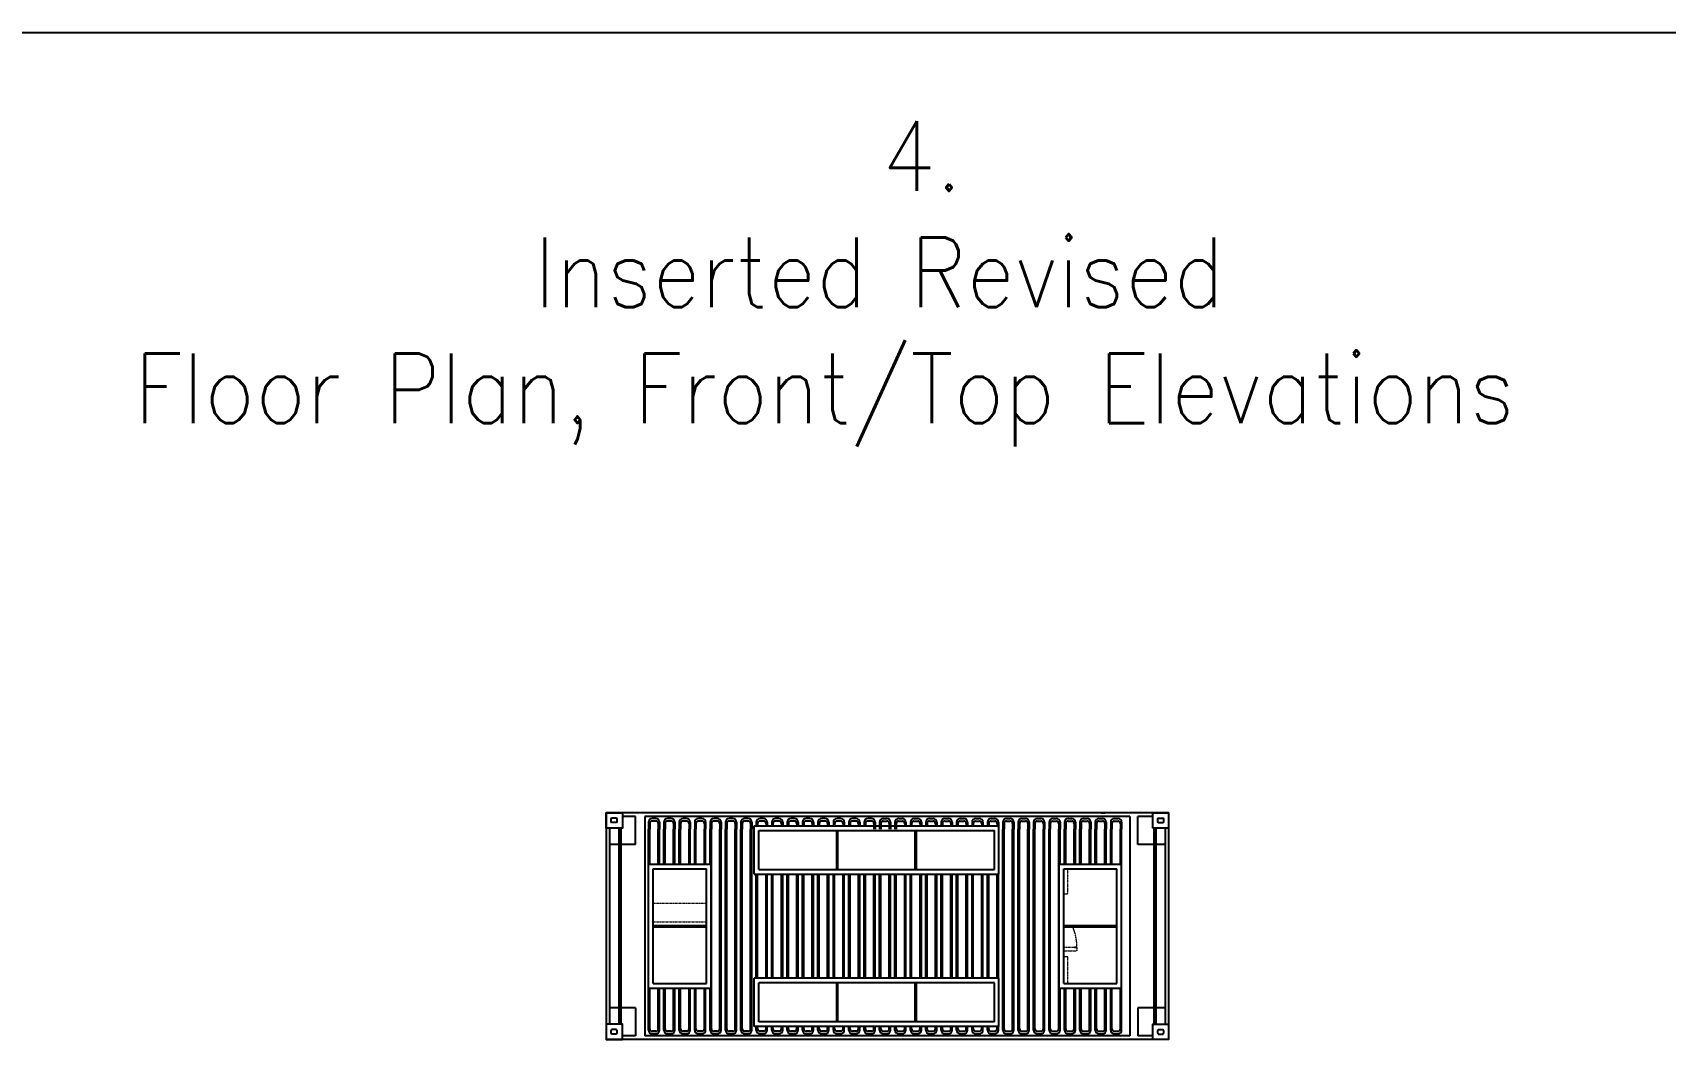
# Model space of a CAD drawing. Header units: millimetres. Extents: x -114891 to 6090, y -66971 to -39451.
# Drawn here: x -55797 to -38213, y -50293 to -39451 of the extents above; entities that cross this region are included whole.
import ezdxf

# ---------------------------------------------------------------- set-up
doc = ezdxf.new("R2010")
doc.units = ezdxf.units.MM
doc.header["$LTSCALE"] = 0.05
doc.linetypes.add('HIDDENX2', pattern=[19.05, 12.7, -6.35])
for name, color, linetype in [('1', 7, 'Continuous'), ('3', 7, 'Continuous'), ('Yellow', 40, 'Continuous')]:
    doc.layers.add(name, color=color, linetype=linetype)
doc.layers.add('Window View', color=253, linetype='HIDDENX2', lineweight=5)
doc.styles.get("Standard").update_dxf_attribs({"font": 'simplex8.shx'})

msp = doc.modelspace()

# ---------------------------------------------------------------- linework, layer by layer
for p, q in [((-48025.697, -47994.585), (-45389.697, -47994.585)), ((-48025.697, -48514.585), (-48025.697, -47994.585)), ((-45389.697, -48514.585), (-45389.697, -47994.585)), ((-44673.697, -47854.585), (-44673.697, -47854.585)), ((-47975.697, -48044.585), (-45439.697, -48044.585)), ((-47975.697, -48464.585), (-47975.697, -48044.585)), ((-47136.363, -48464.585), (-47136.363, -48044.585)), ((-47124.363, -48464.585), (-47124.363, -48044.585)), ((-46291.03, -48464.585), (-46291.03, -48044.585)), ((-46279.03, -48464.585), (-46279.03, -48044.585)), ((-45439.697, -48464.585), (-45439.697, -48044.585)), ((-49164.649, -49742.985), (-49164.649, -48404.585)), ((-49164.649, -48404.585), (-48490.649, -48404.585)), ((-49114.649, -49692.985), (-49114.649, -48454.585)), ((-49114.649, -48454.585), (-48540.649, -48454.585)), ((-48540.649, -49692.985), (-48540.649, -48454.585)), ((-48490.649, -49742.985), (-48490.649, -48404.585)), ((-48025.697, -48514.585), (-45389.697, -48514.585)), ((-47975.697, -48464.585), (-45439.697, -48464.585)), ((-44742.745, -49742.985), (-44742.745, -48404.585)), ((-44742.745, -48404.585), (-44068.745, -48404.585)), ((-44692.745, -49692.985), (-44692.745, -48454.585)), ((-44692.745, -48454.585), (-44118.745, -48454.585)), ((-44118.745, -49692.985), (-44118.745, -48454.585)), ((-44068.745, -49742.985), (-44068.745, -48404.585)), ((-49114.649, -49067.785), (-48540.649, -49067.785)), ((-49114.649, -49067.785), (-48540.649, -49067.785)), ((-49114.649, -49079.785), (-48540.649, -49079.785)), ((-44692.745, -49067.785), (-44118.745, -49067.785)), ((-44692.745, -49067.785), (-44118.745, -49067.785)), ((-44692.745, -49079.785), (-44118.745, -49079.785)), ((-44549.795, -49304.785), (-44574.87, -49304.785)), ((-49164.649, -49742.985), (-48490.649, -49742.985)), ((-49114.649, -49692.985), (-48540.649, -49692.985)), ((-45389.697, -49632.985), (-48025.697, -49632.985)), ((-48025.697, -50152.985), (-48025.697, -49632.985)), ((-45439.697, -49682.985), (-47975.697, -49682.985)), ((-47975.697, -50102.985), (-47975.697, -49682.985)), ((-47136.363, -50102.985), (-47136.363, -49682.985)), ((-47124.363, -50102.985), (-47124.363, -49682.985)), ((-46291.03, -50102.985), (-46291.03, -49682.985)), ((-46279.03, -50102.985), (-46279.03, -49682.985)), ((-45439.697, -50102.985), (-45439.697, -49682.985)), ((-45389.697, -50152.985), (-45389.697, -49632.985)), ((-44742.745, -49742.985), (-44068.745, -49742.985)), ((-44692.745, -49692.985), (-44118.745, -49692.985)), ((-45439.697, -50102.985), (-47975.697, -50102.985)), ((-45389.697, -50152.985), (-48025.697, -50152.985))]:
    msp.add_line(p, q)
at = {"layer": '1'}
for p, q in [((-43563.47, -47854.585), (-49621.47, -47854.585)), ((-49621.47, -47854.585), (-49621.47, -50292.584)), ((-49510.347, -47912.084), (-49562.594, -47912.084)), ((-49510.347, -47958.929), (-49562.594, -47958.929)), ((-49303.47, -47892.584), (-49443.47, -47892.584)), ((-49303.47, -48192.584), (-49303.47, -47892.584)), ((-49204.97, -47892.584), (-49204.97, -50254.584)), ((-43979.97, -47892.584), (-49204.97, -47892.584)), ((-44288.448, -47854.585), (-44250.448, -47854.585)), ((-43979.97, -47892.584), (-43979.97, -50254.584)), ((-43733.47, -47892.584), (-43895.47, -47892.584)), ((-43895.47, -48192.584), (-43895.47, -47892.584)), ((-43674.594, -47912.084), (-43622.347, -47912.084)), ((-43674.594, -47958.929), (-43622.347, -47958.929)), ((-43563.47, -47854.585), (-43563.47, -50292.584)), ((-49583.47, -48016.584), (-49583.47, -50130.584)), ((-49483.47, -48016.584), (-49483.47, -50130.584)), ((-49463.47, -48016.584), (-49463.47, -50130.584)), ((-43721.47, -48016.584), (-43721.47, -50130.584)), ((-43701.47, -48016.584), (-43701.47, -50130.584)), ((-43601.47, -48016.584), (-43601.47, -50130.584)), ((-49303.47, -48192.584), (-49583.47, -48192.584)), ((-43601.47, -48192.584), (-43895.47, -48192.584)), ((-49303.47, -49954.584), (-49583.47, -49954.584)), ((-49303.47, -49954.584), (-49303.47, -50254.584)), ((-43895.47, -49954.584), (-43895.47, -50254.584)), ((-43601.47, -49954.584), (-43895.47, -49954.584)), ((-49510.347, -50188.24), (-49562.594, -50188.24)), ((-49510.347, -50235.084), (-49562.594, -50235.084)), ((-49303.47, -50254.584), (-49443.47, -50254.584)), ((-43979.97, -50254.584), (-49204.97, -50254.584)), ((-43733.47, -50254.584), (-43895.47, -50254.584)), ((-43674.594, -50188.24), (-43622.347, -50188.24)), ((-43674.594, -50235.084), (-43622.347, -50235.084)), ((-43563.47, -50292.584), (-49621.47, -50292.584))]:
    msp.add_line(p, q, dxfattribs=at)
at = {"layer": '1', "elevation": 0, "flags": 128}
for points in [[(-49443.47, -47854.585), (-49443.47, -48016.584), (-49621.47, -48016.584), (-49621.47, -47854.585)], [(-43733.47, -48016.584), (-43733.47, -47854.585), (-43563.47, -47854.585), (-43563.47, -48016.584)], [(-49443.47, -50292.584), (-49443.47, -50130.584), (-49621.47, -50130.584), (-49621.47, -50292.584)], [(-43733.47, -50292.584), (-43733.47, -50130.584), (-43563.47, -50130.584), (-43563.47, -50292.584)]]:
    msp.add_lwpolyline(points, close=True, dxfattribs=at)
at = {"layer": '1'}
for centre, start, end in [((-49536.47, -47935.507), 138.1204528, 221.8795472), ((-49536.47, -47935.507), 318.1204528, 41.8795472), ((-43648.47, -47935.507), 138.1204528, 221.8795472), ((-43648.47, -47935.507), 318.1204528, 41.8795472), ((-49536.47, -50211.662), 138.1204528, 221.8795472), ((-49536.47, -50211.662), 318.1204528, 41.8795472), ((-43648.47, -50211.662), 138.1204528, 221.8795472), ((-43648.47, -50211.662), 318.1204528, 41.8795472)]:
    msp.add_arc(centre, 35.086, start, end, dxfattribs=at)
at = {"layer": '3', "color": 251}
for p, q in [((-49164.649, -47954.584), (-49164.649, -48028.813)), ((-49151.149, -47966.584), (-49151.149, -48028.813)), ((-49085.149, -47941.584), (-49126.149, -47941.584)), ((-49086.649, -47914.584), (-49124.649, -47914.584)), ((-49060.149, -47966.584), (-49060.149, -48028.813)), ((-49046.649, -47954.584), (-49046.649, -48028.813)), ((-48998.719, -47954.584), (-48998.719, -48028.813)), ((-48985.219, -47966.584), (-48985.219, -48028.813)), ((-48919.219, -47941.584), (-48960.219, -47941.584)), ((-48920.719, -47914.584), (-48958.719, -47914.584)), ((-48894.219, -47966.584), (-48894.219, -48028.813)), ((-48880.719, -47954.584), (-48880.719, -48028.813)), ((-48832.789, -47954.584), (-48832.789, -48028.813)), ((-48819.289, -47966.584), (-48819.289, -48028.813)), ((-48753.289, -47941.584), (-48794.289, -47941.584)), ((-48754.789, -47914.584), (-48792.789, -47914.584)), ((-48728.289, -47966.584), (-48728.289, -48028.813)), ((-48714.789, -47954.584), (-48714.789, -48028.813)), ((-48666.858, -47954.584), (-48666.858, -48028.813)), ((-48653.358, -47966.584), (-48653.358, -48028.813)), ((-48587.358, -47941.584), (-48628.358, -47941.584)), ((-48588.858, -47914.584), (-48626.858, -47914.584)), ((-48562.358, -47966.584), (-48562.358, -48028.813)), ((-48548.858, -47954.584), (-48548.858, -48028.813)), ((-48500.928, -47954.584), (-48500.928, -48028.813)), ((-48487.428, -47966.584), (-48487.428, -48028.813)), ((-48421.428, -47941.584), (-48462.428, -47941.584)), ((-48422.928, -47914.584), (-48460.928, -47914.584)), ((-48396.428, -47966.584), (-48396.428, -48028.813)), ((-48382.928, -47954.584), (-48382.928, -48028.813)), ((-48334.998, -47954.584), (-48334.998, -48028.813)), ((-48321.498, -47966.584), (-48321.498, -48028.813)), ((-48255.498, -47941.584), (-48296.498, -47941.584)), ((-48256.998, -47914.584), (-48294.998, -47914.584)), ((-48230.498, -47966.584), (-48230.498, -48028.813)), ((-48216.998, -47954.584), (-48216.998, -48028.813)), ((-48169.068, -47954.584), (-48169.068, -48028.813)), ((-48169.068, -47954.584), (-48169.068, -48028.813)), ((-48155.568, -47966.584), (-48155.568, -48028.813)), ((-48155.568, -47966.584), (-48155.568, -48028.813)), ((-48089.568, -47941.584), (-48130.568, -47941.584)), ((-48089.568, -47941.584), (-48130.568, -47941.584)), ((-48091.068, -47914.584), (-48129.068, -47914.584)), ((-48091.068, -47914.584), (-48129.068, -47914.584)), ((-48064.568, -47966.584), (-48064.568, -48028.813)), ((-48064.568, -47966.584), (-48064.568, -48028.813)), ((-48051.068, -47954.584), (-48051.068, -48028.813)), ((-48051.068, -47954.584), (-48051.068, -48028.813)), ((-48003.138, -47954.584), (-48003.138, -47994.585)), ((-47989.638, -47966.584), (-47989.638, -47994.585)), ((-47923.638, -47941.584), (-47964.638, -47941.584)), ((-47925.138, -47914.584), (-47963.138, -47914.584)), ((-47898.638, -47966.584), (-47898.638, -47994.585)), ((-47885.138, -47954.584), (-47885.138, -47994.585)), ((-47837.208, -47954.584), (-47837.208, -47994.585)), ((-47823.708, -47966.584), (-47823.708, -47994.585)), ((-47757.708, -47941.584), (-47798.708, -47941.584)), ((-47759.208, -47914.584), (-47797.208, -47914.584)), ((-47732.708, -47966.584), (-47732.708, -47994.585)), ((-47719.208, -47954.584), (-47719.208, -47994.585)), ((-47671.278, -47954.584), (-47671.278, -47994.585)), ((-47657.778, -47966.584), (-47657.778, -47994.585)), ((-47591.778, -47941.584), (-47632.778, -47941.584)), ((-47593.278, -47914.584), (-47631.278, -47914.584)), ((-47566.778, -47966.584), (-47566.778, -47994.585)), ((-47553.278, -47954.584), (-47553.278, -47994.585)), ((-47505.347, -47954.584), (-47505.347, -47994.585)), ((-47491.847, -47966.584), (-47491.847, -47994.585)), ((-47425.847, -47941.584), (-47466.847, -47941.584)), ((-47427.347, -47914.584), (-47465.347, -47914.584)), ((-47400.847, -47966.584), (-47400.847, -47994.585)), ((-47387.347, -47954.584), (-47387.347, -47994.585)), ((-47339.417, -47954.584), (-47339.417, -47994.585)), ((-47325.917, -47966.584), (-47325.917, -47994.585)), ((-47259.917, -47941.584), (-47300.917, -47941.584)), ((-47261.417, -47914.584), (-47299.417, -47914.584)), ((-47234.917, -47966.584), (-47234.917, -47994.585)), ((-47221.417, -47954.584), (-47221.417, -47994.585)), ((-47173.487, -47954.584), (-47173.487, -47994.585)), ((-47173.487, -47954.584), (-47173.487, -47994.585)), ((-47159.987, -47966.584), (-47159.987, -47994.585)), ((-47159.987, -47966.584), (-47159.987, -47994.585)), ((-47093.987, -47941.584), (-47134.987, -47941.584)), ((-47093.987, -47941.584), (-47134.987, -47941.584)), ((-47095.487, -47914.584), (-47133.487, -47914.584)), ((-47095.487, -47914.584), (-47133.487, -47914.584)), ((-47068.987, -47966.584), (-47068.987, -47994.585)), ((-47068.987, -47966.584), (-47068.987, -47994.585)), ((-47055.487, -47954.584), (-47055.487, -47994.585)), ((-47055.487, -47954.584), (-47055.487, -47994.585)), ((-47007.557, -47954.584), (-47007.557, -47994.585)), ((-46994.057, -47966.584), (-46994.057, -47994.585)), ((-46928.057, -47941.584), (-46969.057, -47941.584)), ((-46929.557, -47914.584), (-46967.557, -47914.584)), ((-46903.057, -47966.584), (-46903.057, -47994.585)), ((-46889.557, -47954.584), (-46889.557, -47994.585)), ((-46841.627, -47954.584), (-46841.627, -47994.585)), ((-46828.127, -47966.584), (-46828.127, -47994.585)), ((-46762.127, -47941.584), (-46803.127, -47941.584)), ((-46763.627, -47914.584), (-46801.627, -47914.584)), ((-46737.127, -47966.584), (-46737.127, -48028.813)), ((-46723.627, -47954.584), (-46723.627, -48028.813)), ((-46675.697, -47954.584), (-46675.697, -48028.813)), ((-46662.197, -47966.584), (-46662.197, -48028.813)), ((-46637.197, -47941.584), (-46596.197, -47941.584)), ((-46635.697, -47914.584), (-46597.697, -47914.584)), ((-46571.197, -47966.584), (-46571.197, -48028.813)), ((-46557.697, -47954.584), (-46557.697, -48028.813)), ((-46509.767, -47954.584), (-46509.767, -48028.813)), ((-46496.267, -47966.584), (-46496.267, -48028.813)), ((-46471.267, -47941.584), (-46430.267, -47941.584)), ((-46469.767, -47914.584), (-46431.767, -47914.584)), ((-46405.267, -47966.584), (-46405.267, -47994.585)), ((-46391.767, -47954.584), (-46391.767, -47994.585)), ((-46343.836, -47954.584), (-46343.836, -47994.585)), ((-46330.336, -47966.584), (-46330.336, -47994.585)), ((-46305.336, -47941.584), (-46264.336, -47941.584)), ((-46303.836, -47914.584), (-46265.836, -47914.584)), ((-46239.336, -47966.584), (-46239.336, -47994.585)), ((-46225.836, -47954.584), (-46225.836, -47994.585)), ((-46177.906, -47954.584), (-46177.906, -47994.585)), ((-46177.906, -47954.584), (-46177.906, -47994.585)), ((-46164.406, -47966.584), (-46164.406, -47994.585)), ((-46164.406, -47966.584), (-46164.406, -47994.585)), ((-46139.406, -47941.584), (-46098.406, -47941.584)), ((-46139.406, -47941.584), (-46098.406, -47941.584)), ((-46137.906, -47914.584), (-46099.906, -47914.584)), ((-46137.906, -47914.584), (-46099.906, -47914.584)), ((-46073.406, -47966.584), (-46073.406, -47994.585)), ((-46073.406, -47966.584), (-46073.406, -47994.585)), ((-46059.906, -47954.584), (-46059.906, -47994.585)), ((-46059.906, -47954.584), (-46059.906, -47994.585)), ((-46011.976, -47954.584), (-46011.976, -47994.585)), ((-45998.476, -47966.584), (-45998.476, -47994.585)), ((-45973.476, -47941.584), (-45932.476, -47941.584)), ((-45971.976, -47914.584), (-45933.976, -47914.584)), ((-45907.476, -47966.584), (-45907.476, -47994.585)), ((-45893.976, -47954.584), (-45893.976, -47994.585)), ((-45846.046, -47954.584), (-45846.046, -47994.585)), ((-45832.546, -47966.584), (-45832.546, -47994.585)), ((-45807.546, -47941.584), (-45766.546, -47941.584)), ((-45806.046, -47914.584), (-45768.046, -47914.584)), ((-45741.546, -47966.584), (-45741.546, -47994.585)), ((-45728.046, -47954.584), (-45728.046, -47994.585)), ((-45680.116, -47954.584), (-45680.116, -47994.585)), ((-45666.616, -47966.584), (-45666.616, -47994.585)), ((-45641.616, -47941.584), (-45600.616, -47941.584)), ((-45640.116, -47914.584), (-45602.116, -47914.584)), ((-45575.616, -47966.584), (-45575.616, -47994.585)), ((-45562.116, -47954.584), (-45562.116, -47994.585)), ((-45514.186, -47954.584), (-45514.186, -47994.585)), ((-45500.686, -47966.584), (-45500.686, -47994.585)), ((-45475.686, -47941.584), (-45434.686, -47941.584)), ((-45474.186, -47914.584), (-45436.186, -47914.584)), ((-45409.686, -47966.584), (-45409.686, -47994.585)), ((-45396.186, -47954.584), (-45396.186, -47994.585)), ((-45348.256, -47954.584), (-45348.256, -48028.813)), ((-45334.756, -47966.584), (-45334.756, -48028.813)), ((-45309.756, -47941.584), (-45268.756, -47941.584)), ((-45308.256, -47914.584), (-45270.256, -47914.584)), ((-45243.756, -47966.584), (-45243.756, -48028.813)), ((-45230.256, -47954.584), (-45230.256, -48028.813)), ((-45182.326, -47954.584), (-45182.326, -48028.813)), ((-45182.326, -47954.584), (-45182.326, -48028.813)), ((-45168.826, -47966.584), (-45168.826, -48028.813)), ((-45168.826, -47966.584), (-45168.826, -48028.813)), ((-45143.826, -47941.584), (-45102.826, -47941.584)), ((-45143.826, -47941.584), (-45102.826, -47941.584)), ((-45142.326, -47914.584), (-45104.326, -47914.584)), ((-45142.326, -47914.584), (-45104.326, -47914.584)), ((-45077.826, -47966.584), (-45077.826, -48028.813)), ((-45077.826, -47966.584), (-45077.826, -48028.813)), ((-45064.326, -47954.584), (-45064.326, -48028.813)), ((-45064.326, -47954.584), (-45064.326, -48028.813)), ((-45016.395, -47954.584), (-45016.395, -48028.813)), ((-45002.895, -47966.584), (-45002.895, -48028.813)), ((-44977.895, -47941.584), (-44936.895, -47941.584)), ((-44976.395, -47914.584), (-44938.395, -47914.584)), ((-44911.895, -47966.584), (-44911.895, -48028.813)), ((-44898.395, -47954.584), (-44898.395, -48028.813)), ((-44850.465, -47954.584), (-44850.465, -48028.813)), ((-44836.965, -47966.584), (-44836.965, -48028.813)), ((-44811.965, -47941.584), (-44770.965, -47941.584)), ((-44810.465, -47914.584), (-44772.465, -47914.584)), ((-44745.965, -47966.584), (-44745.965, -48028.813)), ((-44732.465, -47954.584), (-44732.465, -48028.813)), ((-44684.535, -47954.584), (-44684.535, -48028.813)), ((-44671.035, -47966.584), (-44671.035, -48028.813)), ((-44646.035, -47941.584), (-44605.035, -47941.584)), ((-44644.535, -47914.584), (-44606.535, -47914.584)), ((-44580.035, -47966.584), (-44580.035, -48028.813)), ((-44566.535, -47954.584), (-44566.535, -48028.813)), ((-44518.605, -47954.584), (-44518.605, -48028.813)), ((-44505.105, -47966.584), (-44505.105, -48028.813)), ((-44480.105, -47941.584), (-44439.105, -47941.584)), ((-44478.605, -47914.584), (-44440.605, -47914.584)), ((-44414.105, -47966.584), (-44414.105, -48028.813)), ((-44400.605, -47954.584), (-44400.605, -48028.813)), ((-44352.675, -47954.584), (-44352.675, -48028.813)), ((-44339.175, -47966.584), (-44339.175, -48028.813)), ((-44314.175, -47941.584), (-44273.175, -47941.584)), ((-44312.675, -47914.584), (-44274.675, -47914.584)), ((-44248.175, -47966.584), (-44248.175, -48028.813)), ((-44234.675, -47954.584), (-44234.675, -48028.813)), ((-44186.745, -47954.584), (-44186.745, -48028.813)), ((-44173.245, -47966.584), (-44173.245, -48028.813)), ((-44148.245, -47941.584), (-44107.245, -47941.584)), ((-44146.745, -47914.584), (-44108.745, -47914.584)), ((-44146.745, -47914.584), (-44108.745, -47914.584)), ((-44082.245, -47966.584), (-44082.245, -48028.813)), ((-44068.745, -47954.584), (-44068.745, -48028.813)), ((-49164.649, -50118.356), (-49164.649, -48028.813)), ((-49151.149, -48404.585), (-49151.149, -48028.813)), ((-49060.149, -48404.585), (-49060.149, -48028.813)), ((-49046.649, -48404.585), (-49046.649, -48028.813)), ((-48998.719, -48404.585), (-48998.719, -48028.813)), ((-48985.219, -48404.585), (-48985.219, -48028.813)), ((-48894.219, -48404.585), (-48894.219, -48028.813)), ((-48880.719, -48404.585), (-48880.719, -48028.813)), ((-48832.789, -48404.585), (-48832.789, -48028.813)), ((-48819.289, -48404.585), (-48819.289, -48028.813)), ((-48728.289, -48404.585), (-48728.289, -48028.813)), ((-48714.789, -48404.585), (-48714.789, -48028.813)), ((-48666.858, -48404.585), (-48666.858, -48028.813)), ((-48653.358, -48404.585), (-48653.358, -48028.813)), ((-48562.358, -48404.585), (-48562.358, -48028.813)), ((-48548.858, -48404.585), (-48548.858, -48028.813)), ((-48500.928, -48404.585), (-48500.928, -48028.813)), ((-48487.428, -50118.356), (-48487.428, -48028.813)), ((-48396.428, -50118.356), (-48396.428, -48028.813)), ((-48382.928, -50118.356), (-48382.928, -48028.813)), ((-48334.998, -50118.356), (-48334.998, -48028.813)), ((-48321.498, -50118.356), (-48321.498, -48028.813)), ((-48230.498, -50118.356), (-48230.498, -48028.813)), ((-48216.998, -50118.356), (-48216.998, -48028.813)), ((-48169.068, -50118.356), (-48169.068, -48028.813)), ((-48169.068, -50118.356), (-48169.068, -48028.813)), ((-48155.568, -50118.356), (-48155.568, -48028.813)), ((-48155.568, -50118.356), (-48155.568, -48028.813)), ((-48064.568, -50118.356), (-48064.568, -48028.813)), ((-48064.568, -50118.356), (-48064.568, -48028.813)), ((-48051.068, -50118.356), (-48051.068, -48028.813)), ((-48051.068, -50118.356), (-48051.068, -48028.813)), ((-45348.256, -50118.356), (-45348.256, -48028.813)), ((-45334.756, -50118.356), (-45334.756, -48028.813)), ((-45243.756, -50118.356), (-45243.756, -48028.813)), ((-45230.256, -50118.356), (-45230.256, -48028.813)), ((-45182.326, -50118.356), (-45182.326, -48028.813)), ((-45182.326, -50118.356), (-45182.326, -48028.813)), ((-45168.826, -50118.356), (-45168.826, -48028.813)), ((-45168.826, -50118.356), (-45168.826, -48028.813)), ((-45077.826, -50118.356), (-45077.826, -48028.813)), ((-45077.826, -50118.356), (-45077.826, -48028.813)), ((-45064.326, -50118.356), (-45064.326, -48028.813)), ((-45064.326, -50118.356), (-45064.326, -48028.813)), ((-45016.395, -50118.356), (-45016.395, -48028.813)), ((-45002.895, -50118.356), (-45002.895, -48028.813)), ((-44911.895, -50118.356), (-44911.895, -48028.813)), ((-44898.395, -50118.356), (-44898.395, -48028.813)), ((-44850.465, -50118.356), (-44850.465, -48028.813)), ((-44836.965, -50118.356), (-44836.965, -48028.813)), ((-44745.965, -50118.356), (-44745.965, -48028.813)), ((-44732.465, -48404.585), (-44732.465, -48028.813)), ((-44684.535, -48404.585), (-44684.535, -48028.813)), ((-44671.035, -48404.585), (-44671.035, -48028.813)), ((-44580.035, -48404.585), (-44580.035, -48028.813)), ((-44566.535, -48404.585), (-44566.535, -48028.813)), ((-44518.605, -48404.585), (-44518.605, -48028.813)), ((-44505.105, -48404.585), (-44505.105, -48028.813)), ((-44414.105, -48404.585), (-44414.105, -48028.813)), ((-44400.605, -48404.585), (-44400.605, -48028.813)), ((-44352.675, -48404.585), (-44352.675, -48028.813)), ((-44339.175, -48404.585), (-44339.175, -48028.813)), ((-44248.175, -48404.585), (-44248.175, -48028.813)), ((-44234.675, -48404.585), (-44234.675, -48028.813)), ((-44186.745, -48404.585), (-44186.745, -48028.813)), ((-44173.245, -48404.585), (-44173.245, -48028.813)), ((-44082.245, -48404.585), (-44082.245, -48028.813)), ((-44068.745, -50118.356), (-44068.745, -48028.813)), ((-48003.138, -49632.985), (-48003.138, -48514.585)), ((-47989.638, -49632.985), (-47989.638, -48514.585)), ((-47898.638, -49632.985), (-47898.638, -48514.585)), ((-47885.138, -49632.985), (-47885.138, -48514.585)), ((-47837.208, -49632.985), (-47837.208, -48514.585)), ((-47823.708, -49632.985), (-47823.708, -48514.585)), ((-47732.708, -49632.985), (-47732.708, -48514.585)), ((-47719.208, -49632.985), (-47719.208, -48514.585)), ((-47671.278, -49632.985), (-47671.278, -48514.585)), ((-47657.778, -49632.985), (-47657.778, -48514.585)), ((-47566.778, -49632.985), (-47566.778, -48514.585)), ((-47553.278, -49632.985), (-47553.278, -48514.585)), ((-47505.347, -49632.985), (-47505.347, -48514.585)), ((-47491.847, -49632.985), (-47491.847, -48514.585)), ((-47400.847, -49632.985), (-47400.847, -48514.585)), ((-47387.347, -49632.985), (-47387.347, -48514.585)), ((-47339.417, -49632.985), (-47339.417, -48514.585)), ((-47325.917, -49632.985), (-47325.917, -48514.585)), ((-47234.917, -49632.985), (-47234.917, -48514.585)), ((-47221.417, -49632.985), (-47221.417, -48514.585)), ((-47173.487, -49632.985), (-47173.487, -48514.585)), ((-47173.487, -49632.985), (-47173.487, -48514.585)), ((-47159.987, -49632.985), (-47159.987, -48514.585)), ((-47159.987, -49632.985), (-47159.987, -48514.585)), ((-47068.987, -49632.985), (-47068.987, -48514.585)), ((-47068.987, -49632.985), (-47068.987, -48514.585)), ((-47055.487, -49632.985), (-47055.487, -48514.585)), ((-47055.487, -49632.985), (-47055.487, -48514.585)), ((-47007.557, -49632.985), (-47007.557, -48514.585)), ((-46994.057, -49632.985), (-46994.057, -48514.585)), ((-46903.057, -49632.985), (-46903.057, -48514.585)), ((-46889.557, -49632.985), (-46889.557, -48514.585)), ((-46841.627, -49632.985), (-46841.627, -48514.585)), ((-46828.127, -49632.985), (-46828.127, -48514.585)), ((-46737.127, -49632.985), (-46737.127, -48514.585)), ((-46723.627, -49632.985), (-46723.627, -48514.585)), ((-46675.697, -49632.985), (-46675.697, -48514.585)), ((-46662.197, -49632.985), (-46662.197, -48514.585)), ((-46571.197, -49632.985), (-46571.197, -48514.585)), ((-46557.697, -49632.985), (-46557.697, -48514.585)), ((-46509.767, -49632.985), (-46509.767, -48514.585)), ((-46496.267, -49632.985), (-46496.267, -48514.585)), ((-46405.267, -49632.985), (-46405.267, -48514.585)), ((-46391.767, -49632.985), (-46391.767, -48514.585)), ((-46343.836, -49632.985), (-46343.836, -48514.585)), ((-46330.336, -49632.985), (-46330.336, -48514.585)), ((-46239.336, -49632.985), (-46239.336, -48514.585)), ((-46225.836, -49632.985), (-46225.836, -48514.585)), ((-46177.906, -49632.985), (-46177.906, -48514.585)), ((-46177.906, -49632.985), (-46177.906, -48514.585)), ((-46164.406, -49632.985), (-46164.406, -48514.585)), ((-46164.406, -49632.985), (-46164.406, -48514.585)), ((-46073.406, -49632.985), (-46073.406, -48514.585)), ((-46073.406, -49632.985), (-46073.406, -48514.585)), ((-46059.906, -49632.985), (-46059.906, -48514.585)), ((-46059.906, -49632.985), (-46059.906, -48514.585)), ((-46011.976, -49632.985), (-46011.976, -48514.585)), ((-45998.476, -49632.985), (-45998.476, -48514.585)), ((-45907.476, -49632.985), (-45907.476, -48514.585)), ((-45893.976, -49632.985), (-45893.976, -48514.585)), ((-45846.046, -49632.985), (-45846.046, -48514.585)), ((-45832.546, -49632.985), (-45832.546, -48514.585)), ((-45741.546, -49632.985), (-45741.546, -48514.585)), ((-45728.046, -49632.985), (-45728.046, -48514.585)), ((-45680.116, -49632.985), (-45680.116, -48514.585)), ((-45666.616, -49632.985), (-45666.616, -48514.585)), ((-45575.616, -49632.985), (-45575.616, -48514.585)), ((-45562.116, -49632.985), (-45562.116, -48514.585)), ((-45514.186, -49632.985), (-45514.186, -48514.585)), ((-45500.686, -49632.985), (-45500.686, -48514.585)), ((-45409.686, -49632.985), (-45409.686, -48514.585)), ((-45396.186, -49632.985), (-45396.186, -48514.585)), ((-49151.149, -50118.356), (-49151.149, -49742.985)), ((-49060.149, -50118.356), (-49060.149, -49742.985)), ((-49046.649, -50118.356), (-49046.649, -49742.985)), ((-48998.719, -50118.356), (-48998.719, -49742.985)), ((-48985.219, -50118.356), (-48985.219, -49742.985)), ((-48894.219, -50118.356), (-48894.219, -49742.985)), ((-48880.719, -50118.356), (-48880.719, -49742.985)), ((-48832.789, -50118.356), (-48832.789, -49742.985)), ((-48819.289, -50118.356), (-48819.289, -49742.985)), ((-48728.289, -50118.356), (-48728.289, -49742.985)), ((-48714.789, -50118.356), (-48714.789, -49742.985)), ((-48666.858, -50118.356), (-48666.858, -49742.985)), ((-48653.358, -50118.356), (-48653.358, -49742.985)), ((-48562.358, -50118.356), (-48562.358, -49742.985)), ((-48548.858, -50118.356), (-48548.858, -49742.985)), ((-48500.928, -50118.356), (-48500.928, -49742.985)), ((-44732.465, -50118.356), (-44732.465, -49742.985)), ((-44684.535, -50118.356), (-44684.535, -49742.985)), ((-44671.035, -50118.356), (-44671.035, -49742.985)), ((-44580.035, -50118.356), (-44580.035, -49742.985)), ((-44566.535, -50118.356), (-44566.535, -49742.985)), ((-44518.605, -50118.356), (-44518.605, -49742.985)), ((-44505.105, -50118.356), (-44505.105, -49742.985)), ((-44414.105, -50118.356), (-44414.105, -49742.985)), ((-44400.605, -50118.356), (-44400.605, -49742.985)), ((-44352.675, -50118.356), (-44352.675, -49742.985)), ((-44339.175, -50118.356), (-44339.175, -49742.985)), ((-44248.175, -50118.356), (-44248.175, -49742.985)), ((-44234.675, -50118.356), (-44234.675, -49742.985)), ((-44186.745, -50118.356), (-44186.745, -49742.985)), ((-44173.245, -50118.356), (-44173.245, -49742.985)), ((-44082.245, -50118.356), (-44082.245, -49742.985)), ((-49164.649, -50192.584), (-49164.649, -50118.356)), ((-49151.149, -50180.584), (-49151.149, -50118.356)), ((-49085.149, -50205.584), (-49126.149, -50205.584)), ((-49086.649, -50232.584), (-49124.649, -50232.584)), ((-49060.149, -50180.584), (-49060.149, -50118.356)), ((-49046.649, -50192.584), (-49046.649, -50118.356)), ((-48998.719, -50192.584), (-48998.719, -50118.356)), ((-48985.219, -50180.584), (-48985.219, -50118.356)), ((-48919.219, -50205.584), (-48960.219, -50205.584)), ((-48920.719, -50232.584), (-48958.719, -50232.584)), ((-48894.219, -50180.584), (-48894.219, -50118.356)), ((-48880.719, -50192.584), (-48880.719, -50118.356)), ((-48832.789, -50192.584), (-48832.789, -50118.356)), ((-48819.289, -50180.584), (-48819.289, -50118.356)), ((-48753.289, -50205.584), (-48794.289, -50205.584)), ((-48754.789, -50232.584), (-48792.789, -50232.584)), ((-48728.289, -50180.584), (-48728.289, -50118.356)), ((-48714.789, -50192.584), (-48714.789, -50118.356)), ((-48666.858, -50192.584), (-48666.858, -50118.356)), ((-48653.358, -50180.584), (-48653.358, -50118.356)), ((-48587.358, -50205.584), (-48628.358, -50205.584)), ((-48588.858, -50232.584), (-48626.858, -50232.584)), ((-48562.358, -50180.584), (-48562.358, -50118.356)), ((-48548.858, -50192.584), (-48548.858, -50118.356)), ((-48500.928, -50192.584), (-48500.928, -50118.356)), ((-48487.428, -50180.584), (-48487.428, -50118.356)), ((-48421.428, -50205.584), (-48462.428, -50205.584)), ((-48422.928, -50232.584), (-48460.928, -50232.584)), ((-48396.428, -50180.584), (-48396.428, -50118.356)), ((-48382.928, -50192.584), (-48382.928, -50118.356)), ((-48334.998, -50192.584), (-48334.998, -50118.356)), ((-48321.498, -50180.584), (-48321.498, -50118.356)), ((-48255.498, -50205.584), (-48296.498, -50205.584)), ((-48256.998, -50232.584), (-48294.998, -50232.584)), ((-48230.498, -50180.584), (-48230.498, -50118.356)), ((-48216.998, -50192.584), (-48216.998, -50118.356)), ((-48169.068, -50192.584), (-48169.068, -50118.356)), ((-48169.068, -50192.584), (-48169.068, -50118.356)), ((-48155.568, -50180.584), (-48155.568, -50118.356)), ((-48155.568, -50180.584), (-48155.568, -50118.356)), ((-48089.568, -50205.584), (-48130.568, -50205.584)), ((-48089.568, -50205.584), (-48130.568, -50205.584)), ((-48091.068, -50232.584), (-48129.068, -50232.584)), ((-48091.068, -50232.584), (-48129.068, -50232.584)), ((-48064.568, -50180.584), (-48064.568, -50118.356)), ((-48064.568, -50180.584), (-48064.568, -50118.356)), ((-48051.068, -50192.584), (-48051.068, -50118.356)), ((-48051.068, -50192.584), (-48051.068, -50118.356)), ((-48003.138, -50192.584), (-48003.138, -50152.985)), ((-47989.638, -50180.584), (-47989.638, -50152.985)), ((-47923.638, -50205.584), (-47964.638, -50205.584)), ((-47925.138, -50232.584), (-47963.138, -50232.584)), ((-47898.638, -50180.584), (-47898.638, -50152.985)), ((-47885.138, -50192.584), (-47885.138, -50152.985)), ((-47837.208, -50192.584), (-47837.208, -50152.985)), ((-47823.708, -50180.584), (-47823.708, -50152.985)), ((-47757.708, -50205.584), (-47798.708, -50205.584)), ((-47759.208, -50232.584), (-47797.208, -50232.584)), ((-47732.708, -50180.584), (-47732.708, -50152.985)), ((-47719.208, -50192.584), (-47719.208, -50152.985)), ((-47671.278, -50192.584), (-47671.278, -50152.985)), ((-47657.778, -50180.584), (-47657.778, -50152.985)), ((-47591.778, -50205.584), (-47632.778, -50205.584)), ((-47593.278, -50232.584), (-47631.278, -50232.584)), ((-47566.778, -50180.584), (-47566.778, -50152.985)), ((-47553.278, -50192.584), (-47553.278, -50152.985)), ((-47505.347, -50192.584), (-47505.347, -50152.985)), ((-47491.847, -50180.584), (-47491.847, -50152.985)), ((-47425.847, -50205.584), (-47466.847, -50205.584)), ((-47427.347, -50232.584), (-47465.347, -50232.584)), ((-47400.847, -50180.584), (-47400.847, -50152.985)), ((-47387.347, -50192.584), (-47387.347, -50152.985)), ((-47339.417, -50192.584), (-47339.417, -50152.985)), ((-47325.917, -50180.584), (-47325.917, -50152.985)), ((-47259.917, -50205.584), (-47300.917, -50205.584)), ((-47261.417, -50232.584), (-47299.417, -50232.584)), ((-47234.917, -50180.584), (-47234.917, -50152.985)), ((-47221.417, -50192.584), (-47221.417, -50152.985)), ((-47173.487, -50192.584), (-47173.487, -50152.985)), ((-47173.487, -50192.584), (-47173.487, -50152.985)), ((-47159.987, -50180.584), (-47159.987, -50152.985)), ((-47159.987, -50180.584), (-47159.987, -50152.985)), ((-47093.987, -50205.584), (-47134.987, -50205.584)), ((-47093.987, -50205.584), (-47134.987, -50205.584)), ((-47095.487, -50232.584), (-47133.487, -50232.584)), ((-47095.487, -50232.584), (-47133.487, -50232.584)), ((-47068.987, -50180.584), (-47068.987, -50152.985)), ((-47068.987, -50180.584), (-47068.987, -50152.985)), ((-47055.487, -50192.584), (-47055.487, -50152.985)), ((-47055.487, -50192.584), (-47055.487, -50152.985)), ((-47007.557, -50192.584), (-47007.557, -50152.985)), ((-46994.057, -50180.584), (-46994.057, -50152.985)), ((-46928.057, -50205.584), (-46969.057, -50205.584)), ((-46929.557, -50232.584), (-46967.557, -50232.584)), ((-46903.057, -50180.584), (-46903.057, -50152.985)), ((-46889.557, -50192.584), (-46889.557, -50152.985)), ((-46841.627, -50192.584), (-46841.627, -50152.985)), ((-46828.127, -50180.584), (-46828.127, -50152.985)), ((-46762.127, -50205.584), (-46803.127, -50205.584)), ((-46763.627, -50232.584), (-46801.627, -50232.584)), ((-46737.127, -50180.584), (-46737.127, -50152.985)), ((-46723.627, -50192.584), (-46723.627, -50152.985)), ((-46675.697, -50192.584), (-46675.697, -50152.985)), ((-46662.197, -50180.584), (-46662.197, -50152.985)), ((-46637.197, -50205.584), (-46596.197, -50205.584)), ((-46635.697, -50232.584), (-46597.697, -50232.584)), ((-46571.197, -50180.584), (-46571.197, -50152.985)), ((-46557.697, -50192.584), (-46557.697, -50152.985)), ((-46509.767, -50192.584), (-46509.767, -50152.985)), ((-46496.267, -50180.584), (-46496.267, -50152.985)), ((-46471.267, -50205.584), (-46430.267, -50205.584)), ((-46469.767, -50232.584), (-46431.767, -50232.584)), ((-46405.267, -50180.584), (-46405.267, -50152.985)), ((-46391.767, -50192.584), (-46391.767, -50152.985)), ((-46343.836, -50192.584), (-46343.836, -50152.985)), ((-46330.336, -50180.584), (-46330.336, -50152.985)), ((-46305.336, -50205.584), (-46264.336, -50205.584)), ((-46303.836, -50232.584), (-46265.836, -50232.584)), ((-46239.336, -50180.584), (-46239.336, -50152.985)), ((-46225.836, -50192.584), (-46225.836, -50152.985)), ((-46177.906, -50192.584), (-46177.906, -50152.985)), ((-46177.906, -50192.584), (-46177.906, -50152.985)), ((-46164.406, -50180.584), (-46164.406, -50152.985)), ((-46164.406, -50180.584), (-46164.406, -50152.985)), ((-46139.406, -50205.584), (-46098.406, -50205.584)), ((-46139.406, -50205.584), (-46098.406, -50205.584)), ((-46137.906, -50232.584), (-46099.906, -50232.584)), ((-46137.906, -50232.584), (-46099.906, -50232.584)), ((-46073.406, -50180.584), (-46073.406, -50152.985)), ((-46073.406, -50180.584), (-46073.406, -50152.985)), ((-46059.906, -50192.584), (-46059.906, -50152.985)), ((-46059.906, -50192.584), (-46059.906, -50152.985)), ((-46011.976, -50192.584), (-46011.976, -50152.985)), ((-45998.476, -50180.584), (-45998.476, -50152.985)), ((-45973.476, -50205.584), (-45932.476, -50205.584)), ((-45971.976, -50232.584), (-45933.976, -50232.584)), ((-45907.476, -50180.584), (-45907.476, -50152.985)), ((-45893.976, -50192.584), (-45893.976, -50152.985)), ((-45846.046, -50192.584), (-45846.046, -50152.985)), ((-45832.546, -50180.584), (-45832.546, -50152.985)), ((-45807.546, -50205.584), (-45766.546, -50205.584)), ((-45806.046, -50232.584), (-45768.046, -50232.584)), ((-45741.546, -50180.584), (-45741.546, -50152.985)), ((-45728.046, -50192.584), (-45728.046, -50152.985)), ((-45680.116, -50192.584), (-45680.116, -50152.985)), ((-45666.616, -50180.584), (-45666.616, -50152.985)), ((-45641.616, -50205.584), (-45600.616, -50205.584)), ((-45640.116, -50232.584), (-45602.116, -50232.584)), ((-45575.616, -50180.584), (-45575.616, -50152.985)), ((-45562.116, -50192.584), (-45562.116, -50152.985)), ((-45514.186, -50192.584), (-45514.186, -50152.985)), ((-45500.686, -50180.584), (-45500.686, -50152.985)), ((-45475.686, -50205.584), (-45434.686, -50205.584)), ((-45474.186, -50232.584), (-45436.186, -50232.584)), ((-45409.686, -50180.584), (-45409.686, -50152.985)), ((-45396.186, -50192.584), (-45396.186, -50152.985)), ((-45348.256, -50192.584), (-45348.256, -50118.356)), ((-45334.756, -50180.584), (-45334.756, -50118.356)), ((-45309.756, -50205.584), (-45268.756, -50205.584)), ((-45308.256, -50232.584), (-45270.256, -50232.584)), ((-45243.756, -50180.584), (-45243.756, -50118.356)), ((-45230.256, -50192.584), (-45230.256, -50118.356)), ((-45182.326, -50192.584), (-45182.326, -50118.356)), ((-45182.326, -50192.584), (-45182.326, -50118.356)), ((-45168.826, -50180.584), (-45168.826, -50118.356)), ((-45168.826, -50180.584), (-45168.826, -50118.356)), ((-45143.826, -50205.584), (-45102.826, -50205.584)), ((-45143.826, -50205.584), (-45102.826, -50205.584)), ((-45142.326, -50232.584), (-45104.326, -50232.584)), ((-45142.326, -50232.584), (-45104.326, -50232.584)), ((-45077.826, -50180.584), (-45077.826, -50118.356)), ((-45077.826, -50180.584), (-45077.826, -50118.356)), ((-45064.326, -50192.584), (-45064.326, -50118.356)), ((-45064.326, -50192.584), (-45064.326, -50118.356)), ((-45016.395, -50192.584), (-45016.395, -50118.356)), ((-45002.895, -50180.584), (-45002.895, -50118.356)), ((-44977.895, -50205.584), (-44936.895, -50205.584)), ((-44976.395, -50232.584), (-44938.395, -50232.584)), ((-44911.895, -50180.584), (-44911.895, -50118.356)), ((-44898.395, -50192.584), (-44898.395, -50118.356)), ((-44850.465, -50192.584), (-44850.465, -50118.356)), ((-44836.965, -50180.584), (-44836.965, -50118.356)), ((-44811.965, -50205.584), (-44770.965, -50205.584)), ((-44810.465, -50232.584), (-44772.465, -50232.584)), ((-44745.965, -50180.584), (-44745.965, -50118.356)), ((-44732.465, -50192.584), (-44732.465, -50118.356)), ((-44684.535, -50192.584), (-44684.535, -50118.356)), ((-44671.035, -50180.584), (-44671.035, -50118.356)), ((-44646.035, -50205.584), (-44605.035, -50205.584)), ((-44644.535, -50232.584), (-44606.535, -50232.584)), ((-44580.035, -50180.584), (-44580.035, -50118.356)), ((-44566.535, -50192.584), (-44566.535, -50118.356)), ((-44518.605, -50192.584), (-44518.605, -50118.356)), ((-44505.105, -50180.584), (-44505.105, -50118.356)), ((-44480.105, -50205.584), (-44439.105, -50205.584)), ((-44478.605, -50232.584), (-44440.605, -50232.584)), ((-44414.105, -50180.584), (-44414.105, -50118.356)), ((-44400.605, -50192.584), (-44400.605, -50118.356)), ((-44352.675, -50192.584), (-44352.675, -50118.356)), ((-44339.175, -50180.584), (-44339.175, -50118.356)), ((-44314.175, -50205.584), (-44273.175, -50205.584)), ((-44312.675, -50232.584), (-44274.675, -50232.584)), ((-44248.175, -50180.584), (-44248.175, -50118.356)), ((-44234.675, -50192.584), (-44234.675, -50118.356)), ((-44186.745, -50192.584), (-44186.745, -50118.356)), ((-44173.245, -50180.584), (-44173.245, -50118.356)), ((-44148.245, -50205.584), (-44107.245, -50205.584)), ((-44146.745, -50232.584), (-44108.745, -50232.584)), ((-44146.745, -50232.584), (-44108.745, -50232.584)), ((-44082.245, -50180.584), (-44082.245, -50118.356)), ((-44068.745, -50192.584), (-44068.745, -50118.356))]:
    msp.add_line(p, q, dxfattribs=at)
for centre, radius, start, end in [((-49124.649, -47954.584), 40, 90, 180), ((-49126.149, -47966.584), 25, 90, 180), ((-49086.649, -47954.584), 40, 0, 90), ((-49085.149, -47966.584), 25, 0, 90), ((-48958.719, -47954.584), 40, 90, 180), ((-48960.219, -47966.584), 25, 90, 180), ((-48920.719, -47954.584), 40, 0, 90), ((-48919.219, -47966.584), 25, 0, 90), ((-48792.789, -47954.584), 40, 90, 180), ((-48794.289, -47966.584), 25, 90, 180), ((-48754.789, -47954.584), 40, 0, 90), ((-48753.289, -47966.584), 25, 0, 90), ((-48626.858, -47954.584), 40, 90, 180), ((-48628.358, -47966.584), 25, 90, 180), ((-48588.858, -47954.584), 40, 0, 90), ((-48587.358, -47966.584), 25, 0, 90), ((-48460.928, -47954.584), 40, 90, 180), ((-48462.428, -47966.584), 25, 90, 180), ((-48422.928, -47954.584), 40, 0, 90), ((-48421.428, -47966.584), 25, 0, 90), ((-48294.998, -47954.584), 40, 90, 180), ((-48296.498, -47966.584), 25, 90, 180), ((-48256.998, -47954.584), 40, 0, 90), ((-48255.498, -47966.584), 25, 0, 90), ((-48129.068, -47954.584), 40, 90, 180), ((-48129.068, -47954.584), 40, 90, 180), ((-48130.568, -47966.584), 25, 90, 180), ((-48130.568, -47966.584), 25, 90, 180), ((-48091.068, -47954.584), 40, 0, 90), ((-48091.068, -47954.584), 40, 0, 90), ((-48089.568, -47966.584), 25, 0, 90), ((-48089.568, -47966.584), 25, 0, 90), ((-47963.138, -47954.584), 40, 90, 180), ((-47964.638, -47966.584), 25, 90, 180), ((-47925.138, -47954.584), 40, 0, 90), ((-47923.638, -47966.584), 25, 0, 90), ((-47797.208, -47954.584), 40, 90, 180), ((-47798.708, -47966.584), 25, 90, 180), ((-47759.208, -47954.584), 40, 0, 90), ((-47757.708, -47966.584), 25, 0, 90), ((-47631.278, -47954.584), 40, 90, 180), ((-47632.778, -47966.584), 25, 90, 180), ((-47593.278, -47954.584), 40, 0, 90), ((-47591.778, -47966.584), 25, 0, 90), ((-47465.347, -47954.584), 40, 90, 180), ((-47466.847, -47966.584), 25, 90, 180), ((-47427.347, -47954.584), 40, 0, 90), ((-47425.847, -47966.584), 25, 0, 90), ((-47299.417, -47954.584), 40, 90, 180), ((-47300.917, -47966.584), 25, 90, 180), ((-47261.417, -47954.584), 40, 0, 90), ((-47259.917, -47966.584), 25, 0, 90), ((-47133.487, -47954.584), 40, 90, 180), ((-47133.487, -47954.584), 40, 90, 180), ((-47134.987, -47966.584), 25, 90, 180), ((-47134.987, -47966.584), 25, 90, 180), ((-47095.487, -47954.584), 40, 0, 90), ((-47095.487, -47954.584), 40, 0, 90), ((-47093.987, -47966.584), 25, 0, 90), ((-47093.987, -47966.584), 25, 0, 90), ((-46967.557, -47954.584), 40, 90, 180), ((-46969.057, -47966.584), 25, 90, 180), ((-46929.557, -47954.584), 40, 0, 90), ((-46928.057, -47966.584), 25, 0, 90), ((-46801.627, -47954.584), 40, 90, 180), ((-46803.127, -47966.584), 25, 90, 180), ((-46763.627, -47954.584), 40, 0, 90), ((-46762.127, -47966.584), 25, 0, 90), ((-46635.697, -47954.584), 40, 90, 180), ((-46637.197, -47966.584), 25, 90, 180), ((-46597.697, -47954.584), 40, 0, 90), ((-46596.197, -47966.584), 25, 0, 90), ((-46469.767, -47954.584), 40, 90, 180), ((-46471.267, -47966.584), 25, 90, 180), ((-46431.767, -47954.584), 40, 0, 90), ((-46430.267, -47966.584), 25, 0, 90), ((-46303.836, -47954.584), 40, 90, 180), ((-46305.336, -47966.584), 25, 90, 180), ((-46265.836, -47954.584), 40, 0, 90), ((-46264.336, -47966.584), 25, 0, 90), ((-46137.906, -47954.584), 40, 90, 180), ((-46137.906, -47954.584), 40, 90, 180), ((-46139.406, -47966.584), 25, 90, 180), ((-46139.406, -47966.584), 25, 90, 180), ((-46099.906, -47954.584), 40, 0, 90), ((-46099.906, -47954.584), 40, 0, 90), ((-46098.406, -47966.584), 25, 0, 90), ((-46098.406, -47966.584), 25, 0, 90), ((-45971.976, -47954.584), 40, 90, 180), ((-45973.476, -47966.584), 25, 90, 180), ((-45933.976, -47954.584), 40, 0, 90), ((-45932.476, -47966.584), 25, 0, 90), ((-45806.046, -47954.584), 40, 90, 180), ((-45807.546, -47966.584), 25, 90, 180), ((-45768.046, -47954.584), 40, 0, 90), ((-45766.546, -47966.584), 25, 0, 90), ((-45640.116, -47954.584), 40, 90, 180), ((-45641.616, -47966.584), 25, 90, 180), ((-45602.116, -47954.584), 40, 0, 90), ((-45600.616, -47966.584), 25, 0, 90), ((-45474.186, -47954.584), 40, 90, 180), ((-45475.686, -47966.584), 25, 90, 180), ((-45436.186, -47954.584), 40, 0, 90), ((-45434.686, -47966.584), 25, 0, 90), ((-45308.256, -47954.584), 40, 90, 180), ((-45309.756, -47966.584), 25, 90, 180), ((-45270.256, -47954.584), 40, 0, 90), ((-45268.756, -47966.584), 25, 0, 90), ((-45142.326, -47954.584), 40, 90, 180), ((-45142.326, -47954.584), 40, 90, 180), ((-45143.826, -47966.584), 25, 90, 180), ((-45143.826, -47966.584), 25, 90, 180), ((-45104.326, -47954.584), 40, 0, 90), ((-45104.326, -47954.584), 40, 0, 90), ((-45102.826, -47966.584), 25, 0, 90), ((-45102.826, -47966.584), 25, 0, 90), ((-44976.395, -47954.584), 40, 90, 180), ((-44977.895, -47966.584), 25, 90, 180), ((-44938.395, -47954.584), 40, 0, 90), ((-44936.895, -47966.584), 25, 0, 90), ((-44810.465, -47954.584), 40, 90, 180), ((-44811.965, -47966.584), 25, 90, 180), ((-44772.465, -47954.584), 40, 0, 90), ((-44770.965, -47966.584), 25, 0, 90), ((-44644.535, -47954.584), 40, 90, 180), ((-44646.035, -47966.584), 25, 90, 180), ((-44606.535, -47954.584), 40, 0, 90), ((-44605.035, -47966.584), 25, 0, 90), ((-44478.605, -47954.584), 40, 90, 180), ((-44480.105, -47966.584), 25, 90, 180), ((-44440.605, -47954.584), 40, 0, 90), ((-44439.105, -47966.584), 25, 0, 90), ((-44312.675, -47954.584), 40, 90, 180), ((-44314.175, -47966.584), 25, 90, 180), ((-44274.675, -47954.584), 40, 0, 90), ((-44273.175, -47966.584), 25, 0, 90), ((-44146.745, -47954.584), 40, 90, 180), ((-44148.245, -47966.584), 25, 90, 180), ((-44108.745, -47954.584), 40, 0, 90), ((-44107.245, -47966.584), 25, 0, 90), ((-49124.649, -50192.584), 40, 180, 270), ((-49126.149, -50180.584), 25, 180, 270), ((-49086.649, -50192.584), 40, 270, 0), ((-49085.149, -50180.584), 25, 270, 0), ((-48958.719, -50192.584), 40, 180, 270), ((-48960.219, -50180.584), 25, 180, 270), ((-48920.719, -50192.584), 40, 270, 0), ((-48919.219, -50180.584), 25, 270, 0), ((-48792.789, -50192.584), 40, 180, 270), ((-48794.289, -50180.584), 25, 180, 270), ((-48754.789, -50192.584), 40, 270, 0), ((-48753.289, -50180.584), 25, 270, 0), ((-48626.858, -50192.584), 40, 180, 270), ((-48628.358, -50180.584), 25, 180, 270), ((-48588.858, -50192.584), 40, 270, 0), ((-48587.358, -50180.584), 25, 270, 0), ((-48460.928, -50192.584), 40, 180, 270), ((-48462.428, -50180.584), 25, 180, 270), ((-48422.928, -50192.584), 40, 270, 0), ((-48421.428, -50180.584), 25, 270, 0), ((-48294.998, -50192.584), 40, 180, 270), ((-48296.498, -50180.584), 25, 180, 270), ((-48256.998, -50192.584), 40, 270, 0), ((-48255.498, -50180.584), 25, 270, 0), ((-48129.068, -50192.584), 40, 180, 270), ((-48129.068, -50192.584), 40, 180, 270), ((-48130.568, -50180.584), 25, 180, 270), ((-48130.568, -50180.584), 25, 180, 270), ((-48091.068, -50192.584), 40, 270, 0), ((-48091.068, -50192.584), 40, 270, 0), ((-48089.568, -50180.584), 25, 270, 0), ((-48089.568, -50180.584), 25, 270, 0), ((-47963.138, -50192.584), 40, 180, 270), ((-47964.638, -50180.584), 25, 180, 270), ((-47925.138, -50192.584), 40, 270, 0), ((-47923.638, -50180.584), 25, 270, 0), ((-47797.208, -50192.584), 40, 180, 270), ((-47798.708, -50180.584), 25, 180, 270), ((-47759.208, -50192.584), 40, 270, 0), ((-47757.708, -50180.584), 25, 270, 0), ((-47631.278, -50192.584), 40, 180, 270), ((-47632.778, -50180.584), 25, 180, 270), ((-47593.278, -50192.584), 40, 270, 0), ((-47591.778, -50180.584), 25, 270, 0), ((-47465.347, -50192.584), 40, 180, 270), ((-47466.847, -50180.584), 25, 180, 270), ((-47427.347, -50192.584), 40, 270, 0), ((-47425.847, -50180.584), 25, 270, 0), ((-47299.417, -50192.584), 40, 180, 270), ((-47300.917, -50180.584), 25, 180, 270), ((-47261.417, -50192.584), 40, 270, 0), ((-47259.917, -50180.584), 25, 270, 0), ((-47133.487, -50192.584), 40, 180, 270), ((-47133.487, -50192.584), 40, 180, 270), ((-47134.987, -50180.584), 25, 180, 270), ((-47134.987, -50180.584), 25, 180, 270), ((-47095.487, -50192.584), 40, 270, 0), ((-47095.487, -50192.584), 40, 270, 0), ((-47093.987, -50180.584), 25, 270, 0), ((-47093.987, -50180.584), 25, 270, 0), ((-46967.557, -50192.584), 40, 180, 270), ((-46969.057, -50180.584), 25, 180, 270), ((-46929.557, -50192.584), 40, 270, 0), ((-46928.057, -50180.584), 25, 270, 0), ((-46801.627, -50192.584), 40, 180, 270), ((-46803.127, -50180.584), 25, 180, 270), ((-46763.627, -50192.584), 40, 270, 0), ((-46762.127, -50180.584), 25, 270, 0), ((-46635.697, -50192.584), 40, 180, 270), ((-46637.197, -50180.584), 25, 180, 270), ((-46597.697, -50192.584), 40, 270, 0), ((-46596.197, -50180.584), 25, 270, 0), ((-46469.767, -50192.584), 40, 180, 270), ((-46471.267, -50180.584), 25, 180, 270), ((-46431.767, -50192.584), 40, 270, 0), ((-46430.267, -50180.584), 25, 270, 0), ((-46303.836, -50192.584), 40, 180, 270), ((-46305.336, -50180.584), 25, 180, 270), ((-46265.836, -50192.584), 40, 270, 0), ((-46264.336, -50180.584), 25, 270, 0), ((-46137.906, -50192.584), 40, 180, 270), ((-46137.906, -50192.584), 40, 180, 270), ((-46139.406, -50180.584), 25, 180, 270), ((-46139.406, -50180.584), 25, 180, 270), ((-46099.906, -50192.584), 40, 270, 0), ((-46099.906, -50192.584), 40, 270, 0), ((-46098.406, -50180.584), 25, 270, 0), ((-46098.406, -50180.584), 25, 270, 0), ((-45971.976, -50192.584), 40, 180, 270), ((-45973.476, -50180.584), 25, 180, 270), ((-45933.976, -50192.584), 40, 270, 0), ((-45932.476, -50180.584), 25, 270, 0), ((-45806.046, -50192.584), 40, 180, 270), ((-45807.546, -50180.584), 25, 180, 270), ((-45768.046, -50192.584), 40, 270, 0), ((-45766.546, -50180.584), 25, 270, 0), ((-45640.116, -50192.584), 40, 180, 270), ((-45641.616, -50180.584), 25, 180, 270), ((-45602.116, -50192.584), 40, 270, 0), ((-45600.616, -50180.584), 25, 270, 0), ((-45474.186, -50192.584), 40, 180, 270), ((-45475.686, -50180.584), 25, 180, 270), ((-45436.186, -50192.584), 40, 270, 0), ((-45434.686, -50180.584), 25, 270, 0), ((-45308.256, -50192.584), 40, 180, 270), ((-45309.756, -50180.584), 25, 180, 270), ((-45270.256, -50192.584), 40, 270, 0), ((-45268.756, -50180.584), 25, 270, 0), ((-45142.326, -50192.584), 40, 180, 270), ((-45142.326, -50192.584), 40, 180, 270), ((-45143.826, -50180.584), 25, 180, 270), ((-45143.826, -50180.584), 25, 180, 270), ((-45104.326, -50192.584), 40, 270, 0), ((-45104.326, -50192.584), 40, 270, 0), ((-45102.826, -50180.584), 25, 270, 0), ((-45102.826, -50180.584), 25, 270, 0), ((-44976.395, -50192.584), 40, 180, 270), ((-44977.895, -50180.584), 25, 180, 270), ((-44938.395, -50192.584), 40, 270, 0), ((-44936.895, -50180.584), 25, 270, 0), ((-44810.465, -50192.584), 40, 180, 270), ((-44811.965, -50180.584), 25, 180, 270), ((-44772.465, -50192.584), 40, 270, 0), ((-44770.965, -50180.584), 25, 270, 0), ((-44644.535, -50192.584), 40, 180, 270), ((-44646.035, -50180.584), 25, 180, 270), ((-44606.535, -50192.584), 40, 270, 0), ((-44605.035, -50180.584), 25, 270, 0), ((-44478.605, -50192.584), 40, 180, 270), ((-44480.105, -50180.584), 25, 180, 270), ((-44440.605, -50192.584), 40, 270, 0), ((-44439.105, -50180.584), 25, 270, 0), ((-44312.675, -50192.584), 40, 180, 270), ((-44314.175, -50180.584), 25, 180, 270), ((-44274.675, -50192.584), 40, 270, 0), ((-44273.175, -50180.584), 25, 270, 0), ((-44146.745, -50192.584), 40, 180, 270), ((-44148.245, -50180.584), 25, 180, 270), ((-44108.745, -50192.584), 40, 270, 0), ((-44107.245, -50180.584), 25, 270, 0)]:
    msp.add_arc(centre, radius, start, end, dxfattribs=at)
at = {"layer": 'Window View'}
for p, q in [((-44692.745, -48454.585), (-44692.745, -48725.528)), ((-44649.47, -48725.528), (-44649.47, -48454.585)), ((-49114.649, -48827.785), (-48540.649, -48827.785)), ((-44692.745, -48725.528), (-44649.47, -48725.528)), ((-49114.649, -49027.785), (-48540.649, -49027.785)), ((-44549.795, -49304.785), (-44692.745, -49304.785)), ((-44692.745, -49404.11), (-44692.745, -49339.71)), ((-44692.745, -49339.71), (-44549.795, -49339.71)), ((-44649.47, -49404.11), (-44692.745, -49404.11)), ((-44649.47, -49447.385), (-44649.47, -49404.11)), ((-44549.795, -49304.785), (-44549.795, -49314.677)), ((-44549.795, -49314.677), (-44549.795, -49339.71)), ((-44649.47, -49692.985), (-44649.47, -49447.385)), ((-44692.745, -49692.985), (-44649.47, -49692.985))]:
    msp.add_line(p, q, dxfattribs=at)
msp.add_arc((-45124.47, -49304.785), 574.675, 0, 23.0494628, dxfattribs=at)
at = {"layer": 'Yellow'}
for p, q in [((-114891.36, -39451.308), (6089.687, -39451.308)), ((-44742.745, -49304.785), (-44745.965, -49304.785))]:
    msp.add_line(p, q, dxfattribs=at)

# ---------------------------------------------------------------- texts
at = {"layer": 'Yellow', "insert": (-62921.113, -40405.932), "char_height": 750, "attachment_point": 1}
msp.add_mtext_dynamic_manual_height_columns('\\pi16270;{\\W0.9;4.\\P\\pi12525;Inserted Revised \\P\\pi8217.8;Floor Plan, Front/Top Elevations}', width=33246.36751, gutter_width=0.0625, heights=[6648.053], dxfattribs=at)

doc.saveas('drawing.dxf')
